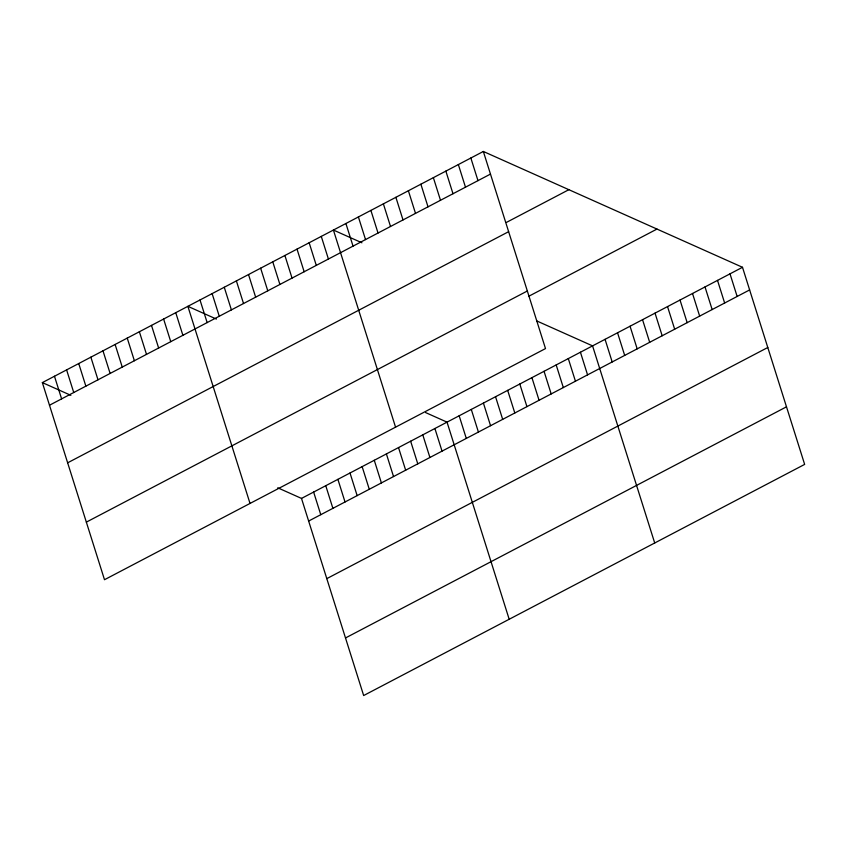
<?xml version="1.0" encoding="UTF-8"?>
<svg xmlns="http://www.w3.org/2000/svg" width="847" height="847" viewBox="0 0 847 847"><rect width="100%" height="100%" fill="white"/><g stroke="black" fill="none" stroke-linecap="round" stroke-linejoin="round"><path stroke-width="1.27" d="M483.341 151.465L545.5 348.583L104.499 579.708L42.35 382.6L483.341 151.465L742.501 267.292L804.65 464.4L363.659 695.535L301.5 498.417L277.752 487.808M49.486 405.226L490.477 174.09M506.39 222.433L568.866 189.686M67.644 462.811L508.634 231.676M86.341 522.133L527.342 290.997M528.623 296.344L656.976 229.071M301.5 498.417L742.501 267.292M308.636 521.053L749.637 289.918M326.794 578.628L767.795 347.492M345.502 637.96L786.492 406.825M361.913 242.793L333.411 230.045L395.56 427.163M536.733 320.928L592.561 345.872L654.71 542.991M216.387 319.065L187.875 306.328L250.024 503.436M425.649 412.595L447.036 422.145L509.185 619.263M42.35 382.6L70.862 395.337M730.008 273.835L737.144 296.461M717.515 280.389L724.64 303.014M705.011 286.932L712.147 309.557M692.518 293.486L699.654 316.111M680.025 300.029L687.161 322.665M667.531 306.582L674.667 329.208M655.038 313.125L662.174 335.761M642.545 319.679L649.681 342.304M630.052 326.222L637.177 348.858M617.548 332.776L624.684 355.401M605.054 339.329L612.19 361.955M580.439 352.225L587.564 374.861M568.305 358.588L575.441 381.214M556.183 364.941L563.319 387.566M544.049 371.293L551.185 393.929M470.847 158.008L477.983 180.644M531.927 377.656L539.063 400.282M458.354 164.562L465.49 187.187M519.793 384.009L526.929 406.634M445.861 171.115L452.997 193.741M507.671 390.372L514.807 412.997M433.368 177.658L440.504 200.284M495.548 396.724L502.673 419.35M420.874 184.212L428.01 206.837M483.415 403.077L490.551 425.702M408.381 190.755L415.506 213.38M471.292 409.44L478.417 432.065M395.877 197.309L403.013 219.934M459.159 415.792L466.295 438.418M383.384 203.852L390.52 226.488M370.891 210.405L378.027 233.031M434.903 428.508L442.039 451.133M358.397 216.948L365.533 239.585M422.78 434.86L429.916 457.486M345.904 223.502L353.04 246.128M410.647 441.213L417.783 463.849M398.524 447.576L405.66 470.201M321.278 236.408L328.414 259.034M386.401 453.928L393.527 476.554M309.155 242.761L316.291 265.386M374.268 460.281L381.404 482.917M297.022 249.113L304.158 271.749M362.145 466.644L369.281 489.27M284.899 255.476L292.035 278.102M350.012 472.997L357.148 495.622M272.766 261.829L279.902 284.454M337.889 479.349L345.025 501.985M260.643 268.192L267.779 290.817M325.756 485.712L332.892 508.338M248.52 274.544L255.646 297.17M313.634 492.065L320.769 514.69M236.387 280.897L243.523 303.522M224.264 287.26L231.4 309.886M212.131 293.613L219.267 316.238M200.008 299.965L207.144 322.591M175.753 312.681L182.888 335.306M163.619 319.033L170.755 341.669M151.497 325.396L158.633 348.022M139.374 331.749L146.499 354.374M127.241 338.101L134.377 360.737M115.118 344.464L122.254 367.09M102.985 350.817L110.121 373.442M90.862 357.169L97.998 379.805M78.729 363.532L85.865 386.158M66.606 369.885L73.742 392.51M54.473 376.237L61.609 398.873"/></g></svg>
